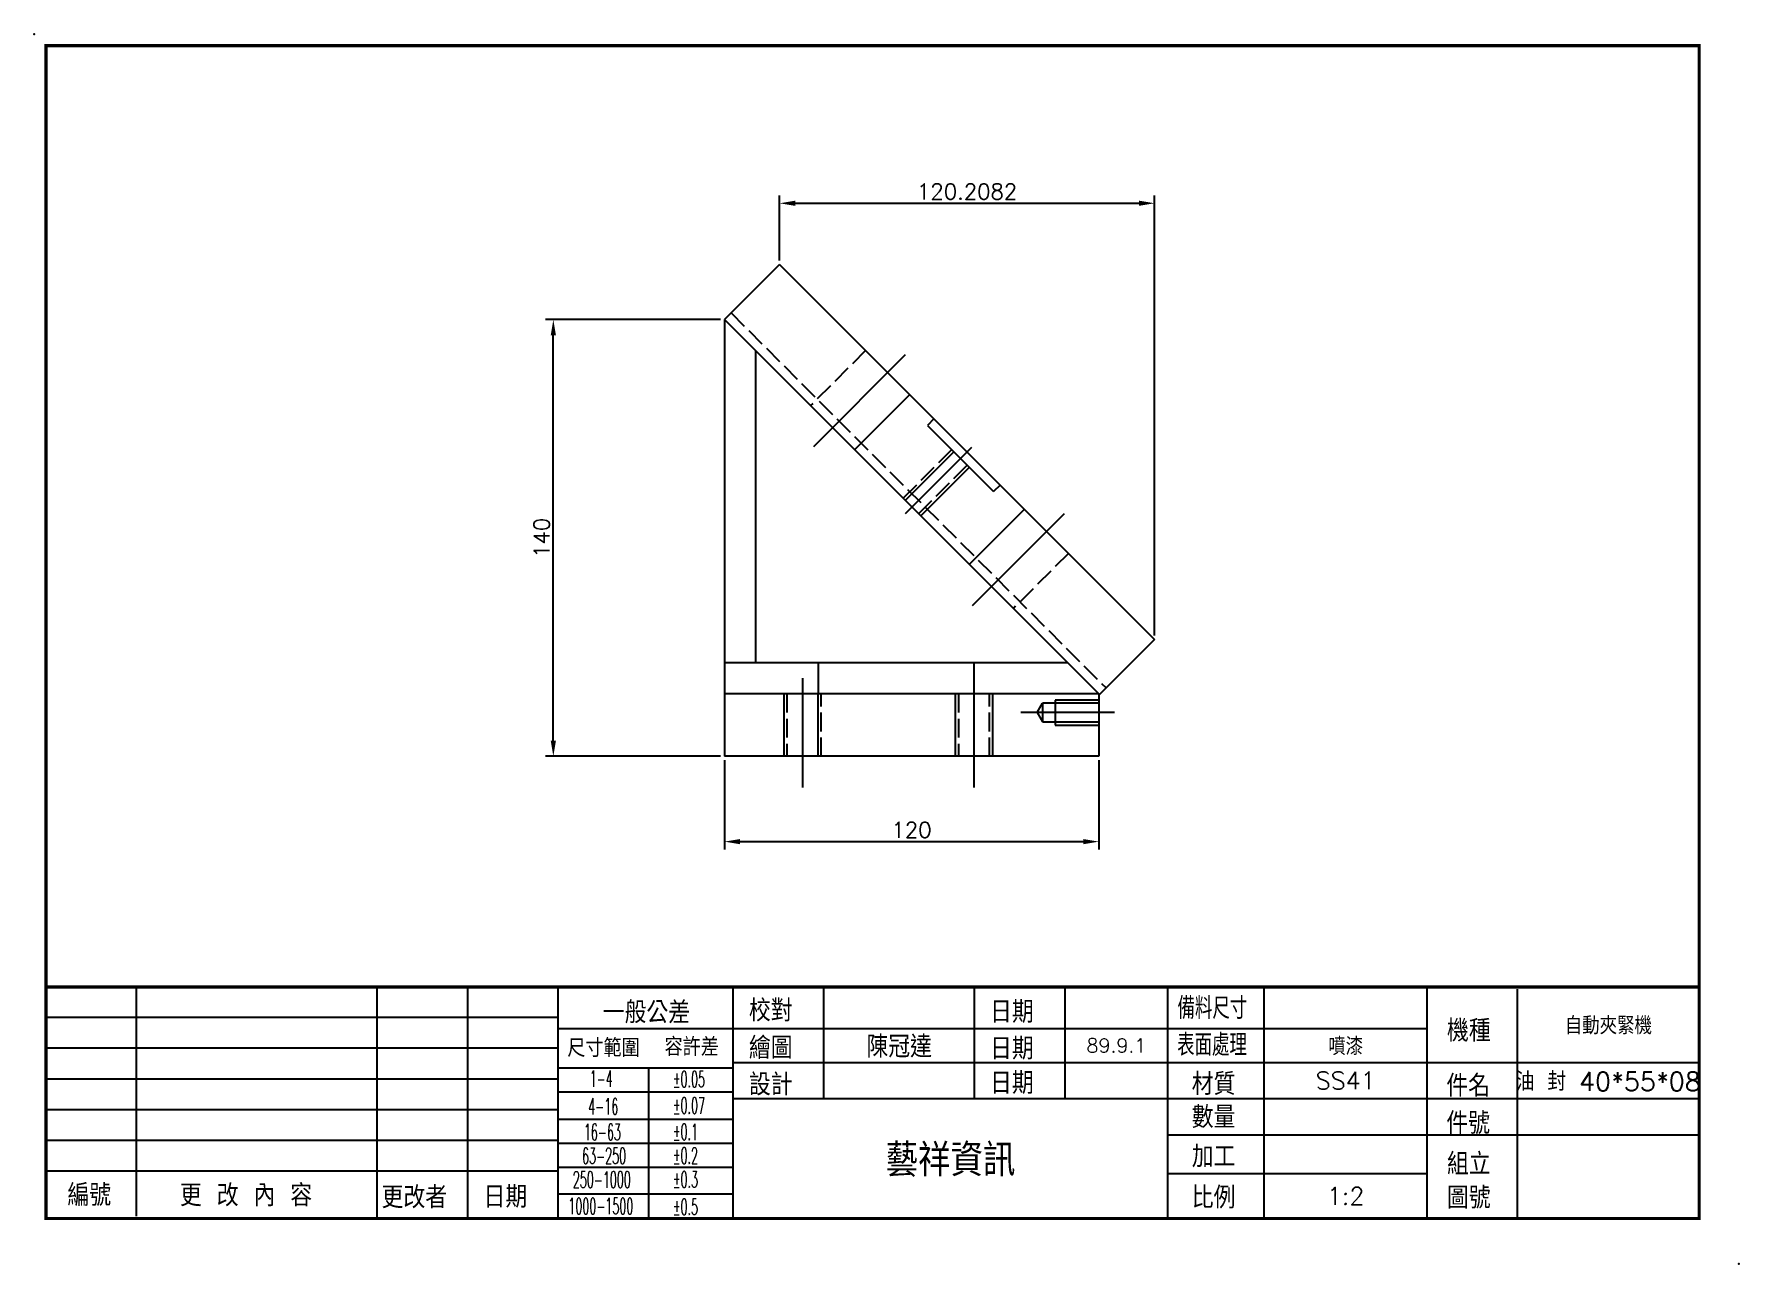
# Model space of a CAD drawing. Extents: x 136 to 682, y 485 to 879.
import ezdxf
from ezdxf.enums import TextEntityAlignment as Align

# ---------------------------------------------------------------- set-up
doc = ezdxf.new("R2010")
doc.units = 0
doc.header["$LTSCALE"] = 2
doc.header["$MEASUREMENT"] = 0
doc.linetypes.add('CENTER', pattern=[22, 20, -1, 0, -1])
doc.linetypes.add('DASHED', pattern=[4, 3, -1])
doc.layers.get('0').update_dxf_attribs({"linetype": 'CONTINUOUS'})
doc.layers.get('DEFPOINTS').update_dxf_attribs({"linetype": 'CONTINUOUS'})
for name, color, linetype in [('BORDER', 7, 'CONTINUOUS'), ('DIM', 2, 'CONTINUOUS'), ('SHEET', 7, 'CONTINUOUS')]:
    doc.layers.add(name, color=color, linetype=linetype)
doc.styles.add('CHINA', font='romans.shx', dxfattribs={"bigfont": 'chineset.shx'})
doc.styles.add('ROMANS', font='romans', dxfattribs={"width": 0.5})
doc.styles.get("Standard").update_dxf_attribs({"font": 'txt.shx', "bigfont": 'chineset.shx'})
doc.dimstyles.get("Standard").update_dxf_attribs({"dimtxt": 0.18, "dimasz": 0.18, "dimexe": 0.18, "dimexo": 0.0625, "dimgap": 0.09, "dimtad": 0, "dimtih": 1, "dimtoh": 1, "dimdec": 4, "dimzin": 0, "dimtxsty": 'STANDARD', "dimcen": 0.09, "dimazin": 3, "dimtfac": 1, "dimtdec": 4, "dimtofl": 0, "dimtmove": 0, "dimatfit": 3, "dimtolj": 1, "dimtzin": 0})

# ---------------------------------------------------------------- blocks, each defined once
blk = doc.blocks.new('A4')
for p in [(-134.41, 77.3), (138.88, -119.82)]:
    blk.add_point(p)
at = {"layer": 'SHEET'}
for p, q in [((-117.99, -112.19), (-117.99, -75.44)), ((-79.39, -112.56), (-79.39, -75.44)), ((-64.88, -112.56), (-64.88, -75.44)), ((-50.37, -112.56), (-50.37, -75.44)), ((-22.32, -112.56), (-22.32, -75.44)), ((-7.82, -93.33), (-7.82, -75.44)), ((16.36, -93.33), (16.36, -75.44)), ((30.87, -93.33), (30.87, -75.44)), ((47.31, -112.56), (47.31, -75.44)), ((62.79, -112.56), (62.79, -75.44)), ((88.9, -112.56), (88.9, -75.44)), ((103.41, -112.56), (103.41, -75.81)), ((-132.5, -80.27), (-50.37, -80.27)), ((-50.37, -82.1), (88.9, -82.1)), ((-132.5, -85.2), (-50.37, -85.2)), ((-132.5, -90.14), (-50.37, -90.14)), ((-50.37, -88.39), (-22.32, -88.39)), ((-35.86, -112.56), (-35.86, -88.39)), ((-22.32, -87.52), (132.5, -87.52)), ((-50.37, -92.25), (-22.32, -92.25)), ((-132.5, -95.07), (-50.37, -95.07)), ((-22.32, -93.33), (132.5, -93.33)), ((-50.37, -96.61), (-22.32, -96.61)), ((-132.5, -100), (-50.37, -100)), ((-50.37, -100.48), (-22.32, -100.48)), ((47.31, -99.13), (132.5, -99.13)), ((-132.5, -104.93), (-50.37, -104.93)), ((-50.37, -104.34), (-22.32, -104.34)), ((47.31, -105.31), (88.9, -105.31)), ((-50.37, -108.59), (-22.32, -108.59))]:
    blk.add_line(p, q, dxfattribs=at)
at = {"layer": 'SHEET', "const_width": 0.5}
blk.add_lwpolyline([(-132.5, -112.56), (-132.5, 75.44), (132.5, 75.44), (132.5, -112.56)], close=True, dxfattribs=at)
blk.add_lwpolyline([(-132.5, -75.44), (132.5, -75.44)], dxfattribs=at)
at = {"layer": 'SHEET', "color": 2, "style": 'CHINA'}
blk.add_text('一般公差', height=3.5, dxfattribs=at).set_placement((-36.25, -79.33), align=Align.MIDDLE)
for s, height, p in [('校對', 3.5, (-19.82, -80.96)), ('日期', 3.5, (18.84, -81.18)), ('機種', 3.5, (92.08, -84.19)), ('尺寸範圍', 2.901, (-48.93, -86.66)), ('容許差', 2.901, (-33.34, -86.48)), ('繪圖', 3.5, (-19.82, -86.95)), ('日期', 3.5, (18.84, -87.06)), ('設計', 3.5, (-19.82, -92.82)), ('日期', 3.5, (18.84, -92.58)), ('材質', 3.5, (51.17, -92.74)), ('件名', 3.5, (91.98, -93.02)), ('數量', 3.5, (51.17, -98.05)), ('件號', 3.5, (91.98, -99.02)), ('加工', 3.5, (51.17, -104.35)), ('組立', 3.5, (92.08, -105.55)), ('編號', 3.5, (-129.06, -110.55)), ('更 改 內 容', 3.5, (-111.03, -110.59)), ('更改者', 3.5, (-78.7, -110.9)), ('日期', 3.5, (-62.36, -110.83)), ('比例', 3.5, (51.17, -110.93)), ('圖號', 3.5, (92.08, -110.97))]:
    blk.add_text(s, height=height, dxfattribs=at).set_placement(p)
at = {"layer": 'SHEET', "color": 2}
for s, height, style, width, p in [('備料尺寸', 3.5, 'CHINA', 0.8, (48.88, -80.56)), ('表面處理', 3.5, 'CHINA', 0.8, (48.82, -86.47)), ('1-4', 2.611, 'ROMANS', 0.5, (-45.35, -91.42)), ('%%p0.05', 2.611, 'ROMANS', 0.5, (-32, -91.52)), ('4-16', 2.611, 'ROMANS', 0.5, (-45.57, -95.88)), ('%%p0.07', 2.611, 'ROMANS', 0.5, (-32, -95.75)), ('16-63', 2.611, 'ROMANS', 0.5, (-46.27, -99.99)), ('%%p0.1', 2.611, 'ROMANS', 0.5, (-32, -99.98)), ('63-250', 2.611, 'ROMANS', 0.5, (-46.56, -103.81)), ('%%p0.2', 2.611, 'ROMANS', 0.5, (-32, -103.78)), ('250-1000', 2.611, 'ROMANS', 0.5, (-48.04, -107.62)), ('%%p0.3', 2.611, 'ROMANS', 0.5, (-32, -107.59)), ('1000-1500', 2.611, 'ROMANS', 0.5, (-48.75, -111.87)), ('%%p0.5', 2.611, 'ROMANS', 0.5, (-32, -111.98))]:
    blk.add_text(s, height=height, dxfattribs=dict(at, style=style, width=width)).set_placement(p)
blk = doc.blocks.new('A4TZT')
at = {"layer": 'DIM', "color": 2, "linetype": 'CONTINUOUS', "style": 'CHINA'}
for tag, height, p in [('ITEM', 2.8, (117.95, -81.48)), ('DRAWER', 3.5, (4.27, -84.81)), ('DATE1', 2.24, (39.09, -84.81)), ('SURFACE', 2.8, (75.84, -84.81)), ('DESIGNER', 3.5, (4.26, -90.48)), ('DATE2', 2.24, (39.09, -90.43)), ('MATERIAL', 2.8, (75.84, -90.43)), ('PARTNAME', 3, (117.95, -90.43)), ('QTY', 2.8, (75.84, -96.23)), ('PNUM', 2.8, (117.95, -96.23)), ('COMPANY', 5.2, (12.49, -102.95)), ('COMNO', 2.8, (117.95, -105.85)), ('SCALE', 2.8, (75.84, -108.94))]:
    blk.add_attdef(tag, text='', height=height, dxfattribs=at).set_placement(p, align=Align.MIDDLE)
blk = doc.blocks.new('*D3')
at = {"color": 0, "linetype": 'BYBLOCK'}
for p, q in [((357.23, 646.55), (357.23, 617.94)), ((477.23, 646.55), (477.23, 617.94)), ((362.23, 620.44), (472.23, 620.44))]:
    blk.add_line(p, q, dxfattribs=at)
for points in [[(362.23, 621.27), (362.23, 619.61), (357.23, 620.44)], [(472.23, 621.27), (472.23, 619.61), (477.23, 620.44)]]:
    blk.add_solid(points, dxfattribs=at)
at = {"layer": 'DEFPOINTS', "color": 0, "linetype": 'BYBLOCK'}
for p in [(357.23, 647.8), (477.23, 647.8), (477.23, 620.44)]:
    blk.add_point(p, dxfattribs=at)
at = {"color": 0, "linetype": 'BYBLOCK', "insert": (417.23, 624.19), "char_height": 5, "attachment_point": 5}
blk.add_mtext('\\A1;120', dxfattribs=at)
blk = doc.blocks.new('*D4')
at = {"color": 0, "linetype": 'BYBLOCK'}
for p, q in [((355.98, 787.8), (299.86, 787.8)), ((302.36, 652.8), (302.36, 782.8)), ((355.98, 647.8), (299.86, 647.8))]:
    blk.add_line(p, q, dxfattribs=at)
for points in [[(301.53, 782.8), (303.19, 782.8), (302.36, 787.8)], [(301.53, 652.8), (303.19, 652.8), (302.36, 647.8)]]:
    blk.add_solid(points, dxfattribs=at)
at = {"layer": 'DEFPOINTS', "color": 0, "linetype": 'BYBLOCK'}
for p in [(302.36, 787.8), (357.23, 787.8), (357.23, 647.8)]:
    blk.add_point(p, dxfattribs=at)
at = {"color": 0, "linetype": 'BYBLOCK', "insert": (298.61, 717.8), "char_height": 5, "attachment_point": 5, "rotation": 90}
blk.add_mtext('\\A1;140', dxfattribs=at)
blk = doc.blocks.new('*D5')
at = {"color": 0, "linetype": 'BYBLOCK'}
for p, q in [((374.91, 806.72), (374.91, 827.59)), ((495.11, 686.52), (495.11, 827.59)), ((379.91, 825.09), (490.11, 825.09))]:
    blk.add_line(p, q, dxfattribs=at)
for points in [[(379.91, 825.92), (379.91, 824.26), (374.91, 825.09)], [(490.11, 825.92), (490.11, 824.26), (495.11, 825.09)]]:
    blk.add_solid(points, dxfattribs=at)
at = {"layer": 'DEFPOINTS', "color": 0, "linetype": 'BYBLOCK'}
for p in [(495.11, 825.09), (374.91, 805.47), (495.11, 685.27)]:
    blk.add_point(p, dxfattribs=at)
at = {"color": 0, "linetype": 'BYBLOCK', "insert": (435.01, 828.84), "char_height": 5, "attachment_point": 5}
blk.add_mtext('\\A1;120.2082', dxfattribs=at)

msp = doc.modelspace()

# ---------------------------------------------------------------- linework, layer by layer
at = {"color": 7, "linetype": 'CONTINUOUS'}
for p, q in [((374.90538, 805.47461), (357.22771, 787.79694)), ((374.90538, 805.47461), (495.11353, 685.26646)), ((357.22771, 787.79694), (477.43586, 667.58879)), ((357.22771, 787.79694), (357.22771, 647.79694)), ((367.22771, 777.79694), (367.22771, 677.79694)), ((415.19913, 776.4719), (385.72062, 746.99339)), ((416.62468, 763.75531), (398.94701, 746.07764)), ((422.28153, 753.85582), (443.49474, 732.64261)), ((430.76682, 745.37054), (415.21047, 729.81419)), ((420.16021, 724.86444), (435.71656, 740.42079)), ((453.39423, 726.98576), (435.71656, 709.30809)), ((466.11082, 725.56021), (436.63231, 696.0817)), ((495.11353, 685.26646), (477.43586, 667.58879)), ((467.22771, 677.79694), (357.22771, 677.79694)), ((387.22771, 677.79694), (387.22771, 667.79694)), ((437.22771, 672.79694), (437.22771, 637.79694)), ((477.22771, 667.79694), (357.22771, 667.79694)), ((376.22771, 667.79694), (376.22771, 647.79694)), ((387.22771, 647.79694), (387.22771, 667.79694)), ((431.22771, 667.79694), (431.22771, 647.79694)), ((443.22771, 647.79694), (443.22771, 667.79694)), ((477.22771, 667.79694), (477.22771, 647.79694)), ((457.49566, 661.79701), (459.22772, 664.797)), ((457.49566, 661.79694), (459.22771, 658.79694)), ((459.22771, 664.79694), (459.22771, 658.79694)), ((477.22771, 664.79694), (459.22771, 664.79694)), ((463.22771, 665.79694), (463.22771, 657.79694)), ((477.22771, 665.79694), (463.22771, 665.79694)), ((459.22771, 658.79694), (477.22771, 658.79694)), ((463.22771, 657.79694), (477.22771, 657.79694)), ((477.22771, 647.79694), (357.22771, 647.79694))]:
    msp.add_line(p, q, dxfattribs=at)
at = {"color": 3, "linetype": 'DASHED'}
for p, q in [((359.34903, 789.91826), (479.55718, 669.71011)), ((402.48254, 777.89745), (384.80488, 760.21978)), ((424.40285, 755.97714), (422.28153, 753.85582)), ((430.05971, 746.07764), (414.50336, 730.52129)), ((419.45311, 725.57155), (435.00946, 741.1279)), ((445.61606, 734.76393), (443.49474, 732.64261)), ((467.53637, 712.84362), (449.8587, 695.16595)), ((437.22771, 677.79694), (437.22771, 667.79694)), ((377.22771, 667.79694), (377.22771, 647.79694)), ((388.22771, 647.79694), (388.22771, 667.79694)), ((432.22771, 667.79694), (432.22771, 647.79694)), ((442.22771, 647.79694), (442.22771, 667.79694))]:
    msp.add_line(p, q, dxfattribs=at)
at = {"color": 1, "linetype": 'CENTER'}
for p, q in [((436.42367, 746.78475), (415.21047, 725.57155)), ((382.22771, 672.79694), (382.22771, 637.79694)), ((482.22771, 661.79694), (452.22771, 661.79694))]:
    msp.add_line(p, q, dxfattribs=at)

# ---------------------------------------------------------------- block references
at = {"layer": 'BORDER', "xscale": 2, "yscale": 2, "zscale": 2}
msp.add_blockref('A4', (404.70182, 724.71806), dxfattribs=at)
at = {"layer": 'BORDER'}
ref = msp.add_blockref('A4TZT', (404.70182, 724.71806), dxfattribs=dict(at, xscale=2, yscale=2, zscale=2))
ref.add_attrib('DRAWER', '陳冠達', dxfattribs={"layer": 'DIM', "color": 2, "linetype": 'CONTINUOUS', "height": 7, "style": 'CHINA'}).set_placement((413.24824, 555.09398), align=Align.MIDDLE)
ref.add_attrib('COMPANY', '藝祥資訊', dxfattribs={"layer": 'DIM', "color": 2, "linetype": 'CONTINUOUS', "height": 10.4, "style": 'CHINA'}).set_placement((429.68985, 518.82573), align=Align.MIDDLE)
ref.add_attrib('DATE1', '89.9.1', dxfattribs={"layer": 'DIM', "color": 2, "linetype": 'CONTINUOUS', "height": 4.48, "style": 'CHINA'}).set_placement((482.88328, 555.09398), align=Align.MIDDLE)
ref.add_attrib('SURFACE', '噴漆', dxfattribs={"layer": 'DIM', "color": 2, "linetype": 'CONTINUOUS', "height": 5.6, "style": 'CHINA'}).set_placement((556.38693, 555.09398), align=Align.MIDDLE)
ref.add_attrib('MATERIAL', 'SS41', dxfattribs={"layer": 'DIM', "color": 2, "linetype": 'CONTINUOUS', "height": 5.6, "style": 'CHINA'}).set_placement((556.38693, 543.86598), align=Align.MIDDLE)
ref.add_attrib('SCALE', '1:2', dxfattribs={"layer": 'DIM', "color": 2, "linetype": 'CONTINUOUS', "height": 5.6, "style": 'CHINA'}).set_placement((556.38693, 506.84205), align=Align.MIDDLE)
ref.add_attrib('PARTNAME', '油 封 40*55*08', dxfattribs={"layer": 'DIM', "color": 2, "linetype": 'CONTINUOUS', "height": 6, "style": 'CHINA'}).set_placement((640.60825, 543.86598), align=Align.MIDDLE)
ref.add_attrib('ITEM', '自動夾緊機', dxfattribs={"layer": 'DIM', "color": 2, "linetype": 'CONTINUOUS', "height": 5.6, "style": 'CHINA'}).set_placement((640.60825, 561.75831), align=Align.MIDDLE)

# ---------------------------------------------------------------- dimensions: what is measured, and where the dimension line sits
at = {"layer": 'DIM'}
for base, p1, p2, picture, middle in [((495.113532, 825.089969), (374.905379, 805.474612), (495.113532, 685.266459), '*D5', (435.009456, 828.839969)), ((477.22771, 620.44041), (357.22771, 647.79694), (477.22771, 647.79694), '*D3', (417.22771, 624.19041))]:
    dim = msp.add_linear_dim(base=base, p1=p1, p2=p2, dimstyle='STANDARD', override={"dimscale": 2, "dimtxt": 2.5, "dimasz": 2.5, "dimexe": 1.25, "dimexo": 0.625, "dimgap": 0.625, "dimtad": 1, "dimtih": 0, "dimtoh": 0, "dimzin": 8, "dimcen": 2.5, "dimtdec": 8, "dimtofl": 1}, dxfattribs=at)
    dim.commit()
    dim.dimension.update_dxf_attribs({"geometry": picture, "text_midpoint": middle})
dim = msp.add_linear_dim(base=(302.36161, 787.79694), p1=(357.22771, 647.79694), p2=(357.22771, 787.79694), angle=90, dimstyle='STANDARD', override={"dimscale": 2, "dimtxt": 2.5, "dimasz": 2.5, "dimexe": 1.25, "dimexo": 0.625, "dimgap": 0.625, "dimtad": 1, "dimtih": 0, "dimtoh": 0, "dimzin": 8, "dimcen": 2.5, "dimtdec": 8, "dimtofl": 1}, dxfattribs=at)
dim.commit()
dim.dimension.update_dxf_attribs({"geometry": '*D4', "text_midpoint": (298.61161, 717.79694)})

doc.saveas('drawing.dxf')
